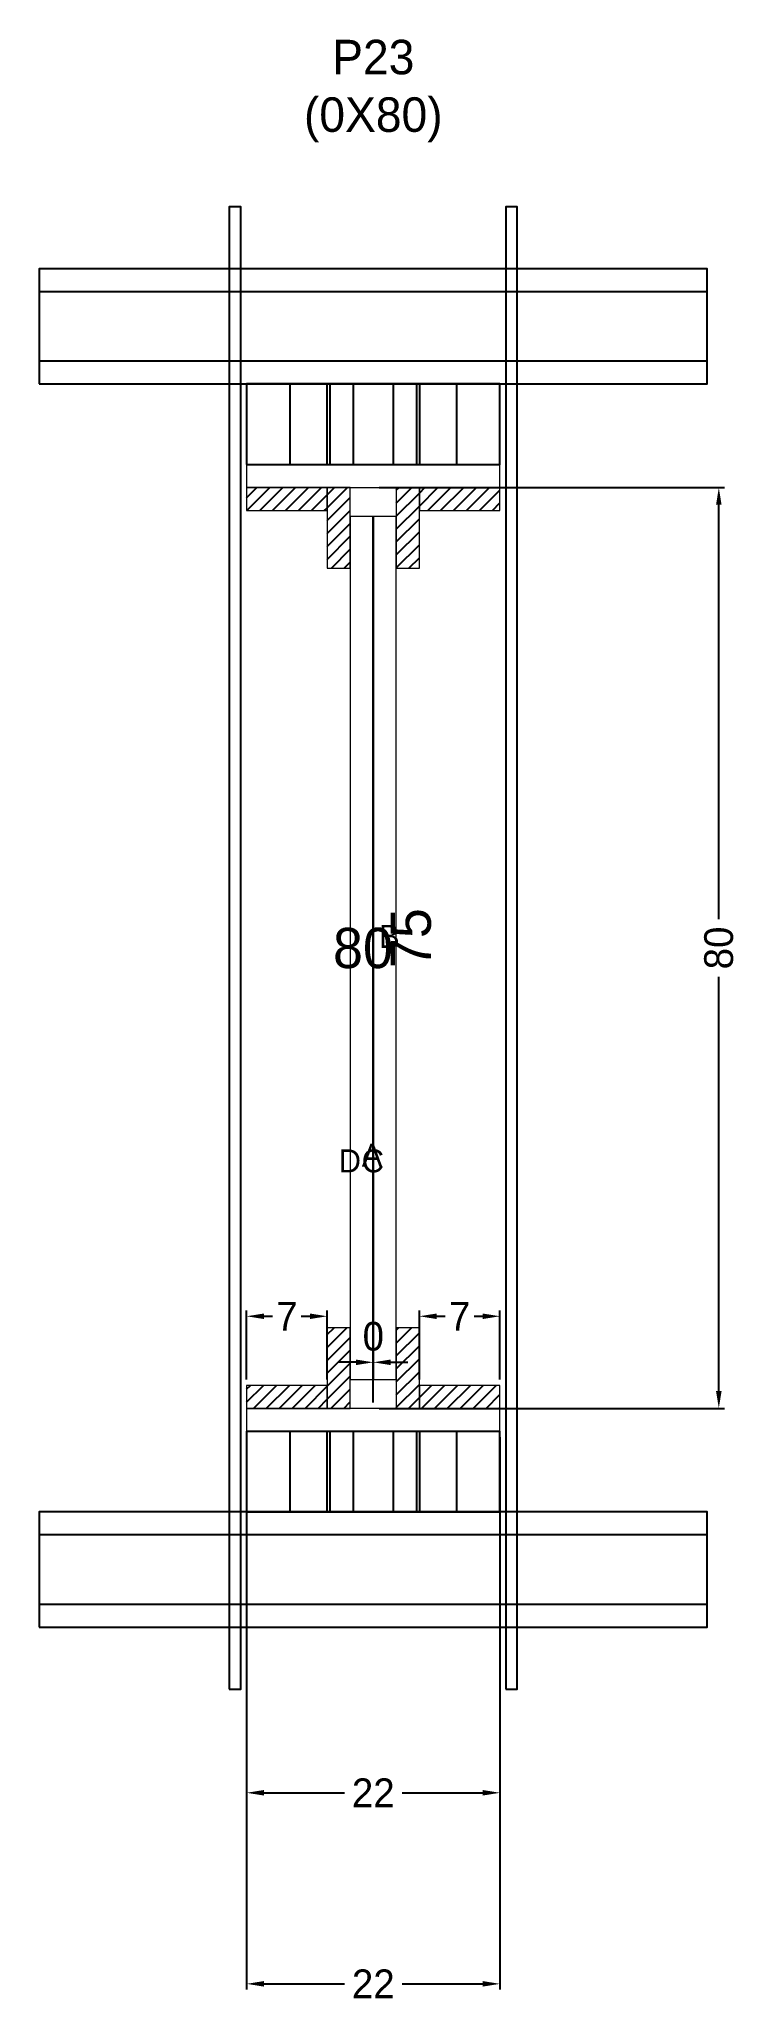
# Model space of a CAD drawing. Header units: centimetres. Extents: x -58 to 63, y -43 to 298.
import ezdxf

# ---------------------------------------------------------------- set-up
doc = ezdxf.new("R2010")
doc.units = ezdxf.units.CM
for name, color, linetype in [('CHAPA', 140, 'Continuous'), ('COTA', 241, 'Continuous'), ('Hachura', 251, 'Continuous'), ('Madeira', 30, 'Continuous'), ('NOMENCLATURA', 7, 'Continuous'), ('Painéis', 200, 'Continuous'), ('Perfil Metálico', 150, 'Continuous'), ('SARRAFO', 251, 'Continuous'), ('TEXTO_GERAL', 7, 'Continuous')]:
    doc.layers.add(name, color=color, linetype=linetype)
doc.dimstyles.new('cotax2', dxfattribs={"dimtxt": 2.5, "dimasz": 1.5, "dimexe": 0.5, "dimexo": 0.5, "dimgap": 0.5, "dimtad": 1, "dimcen": 2.5, "dimazin": 3, "dimtfac": 1, "dimtmove": 0, "dimatfit": 3})
pattern_1 = [(45, (0, 0), (-1.122532, 1.122532), [])]

# ---------------------------------------------------------------- blocks, each defined once
blk = doc.blocks.new('_CLOSEDFILLED')
at = {"color": 0, "linetype": 'BYBLOCK'}
blk.add_solid([(-1, 0.16), (0, 0), (-1, -0.16)], dxfattribs=at)
blk = doc.blocks.new('*D1')
for p, q in [((-22, 55), (-22, -41)), ((22, 55), (22, -41)), ((-19, -40), (-5, -40)), ((5, -40), (19, -40))]:
    blk.add_line(p, q)
at = {"layer": 'Defpoints'}
for p in [(-22, 56), (22, 56), (-22, -40)]:
    blk.add_point(p, dxfattribs=at)
at = {"layer": 'COTA', "xscale": 3, "yscale": 3, "rotation": 180}
blk.add_blockref('_CLOSEDFILLED', (-22, -40), dxfattribs=at)
at = {"layer": 'COTA', "xscale": 3, "yscale": 3}
blk.add_blockref('_CLOSEDFILLED', (22, -40), dxfattribs=at)
at = {"layer": 'COTA', "insert": (0, -40), "char_height": 5, "attachment_point": 5}
blk.add_mtext('22', dxfattribs=at)
blk = doc.blocks.new('*D2')
for p, q in [((0, 61), (0, 69)), ((0, 61), (0, 69)), ((-3, 68), (-6, 68)), ((0, 68), (0, 68)), ((3, 68), (6, 68))]:
    blk.add_line(p, q)
at = {"layer": 'Defpoints'}
for p in [(0, 68), (0, 60), (0, 60)]:
    blk.add_point(p, dxfattribs=at)
at = {"layer": 'COTA', "xscale": 3, "yscale": 3}
blk.add_blockref('_CLOSEDFILLED', (0, 68), dxfattribs=at)
at = {"layer": 'COTA', "xscale": 3, "yscale": 3, "rotation": 180}
blk.add_blockref('_CLOSEDFILLED', (0, 68), dxfattribs=at)
at = {"layer": 'COTA', "insert": (0, 72.5), "char_height": 5, "attachment_point": 5}
blk.add_mtext('0', dxfattribs=at)
blk = doc.blocks.new('*D3')
for p, q in [((1, 220), (61, 220)), ((60, 145), (60, 217)), ((60, 63), (60, 135)), ((1, 60), (61, 60))]:
    blk.add_line(p, q)
at = {"layer": 'Defpoints'}
for p in [(0, 220), (0, 60), (60, 60)]:
    blk.add_point(p, dxfattribs=at)
at = {"layer": 'COTA', "xscale": 3, "yscale": 3}
for p, rotation in [((60, 220), 90), ((60, 60), -90.00000000000001)]:
    blk.add_blockref('_CLOSEDFILLED', p, dxfattribs=dict(at, rotation=rotation))
at = {"layer": 'COTA', "insert": (60, 140), "char_height": 5, "attachment_point": 5, "rotation": 90}
blk.add_mtext('80', dxfattribs=at)
blk = doc.blocks.new('*D4')
for p, q in [((-22, 65), (-22, 77)), ((-19, 76), (-17.5, 76)), ((-12.5, 76), (-11, 76)), ((-8, 65), (-8, 77))]:
    blk.add_line(p, q)
at = {"layer": 'Defpoints'}
for p in [(-22, 76), (-22, 64), (-8, 64)]:
    blk.add_point(p, dxfattribs=at)
at = {"layer": 'COTA', "xscale": 3, "yscale": 3, "rotation": 180}
blk.add_blockref('_CLOSEDFILLED', (-22, 76), dxfattribs=at)
at = {"layer": 'COTA', "xscale": 3, "yscale": 3}
blk.add_blockref('_CLOSEDFILLED', (-8, 76), dxfattribs=at)
at = {"layer": 'COTA', "insert": (-15, 76), "char_height": 5, "attachment_point": 5}
blk.add_mtext('7', dxfattribs=at)
blk = doc.blocks.new('*D5')
for p, q in [((8, 65), (8, 77)), ((11, 76), (12.5, 76)), ((17.5, 76), (19, 76)), ((22, 65), (22, 77))]:
    blk.add_line(p, q)
at = {"layer": 'Defpoints'}
for p in [(8, 76), (8, 64), (22, 64)]:
    blk.add_point(p, dxfattribs=at)
at = {"layer": 'COTA', "xscale": 3, "yscale": 3, "rotation": 180}
blk.add_blockref('_CLOSEDFILLED', (8, 76), dxfattribs=at)
at = {"layer": 'COTA', "xscale": 3, "yscale": 3}
blk.add_blockref('_CLOSEDFILLED', (22, 76), dxfattribs=at)
at = {"layer": 'COTA', "insert": (15, 76), "char_height": 5, "attachment_point": 5}
blk.add_mtext('7', dxfattribs=at)
blk = doc.blocks.new('*D6')
for p, q in [((-22, 22.2), (-22, -7.8)), ((22, 22.2), (22, -7.8)), ((-19, -6.8), (-5, -6.8)), ((5, -6.8), (19, -6.8))]:
    blk.add_line(p, q)
at = {"layer": 'Defpoints'}
for p in [(-22, 23.2), (22, 23.2), (-22, -6.8)]:
    blk.add_point(p, dxfattribs=at)
at = {"layer": 'COTA', "xscale": 3, "yscale": 3, "rotation": 180}
blk.add_blockref('_CLOSEDFILLED', (-22, -6.8), dxfattribs=at)
at = {"layer": 'COTA', "xscale": 3, "yscale": 3}
blk.add_blockref('_CLOSEDFILLED', (22, -6.8), dxfattribs=at)
at = {"layer": 'COTA', "insert": (0, -6.8), "char_height": 5, "attachment_point": 5}
blk.add_mtext('22', dxfattribs=at)

msp = doc.modelspace()

# ---------------------------------------------------------------- hatches: boundary and pattern name
at = {"layer": 'Hachura'}
h = msp.add_hatch(dxfattribs=at)
h.set_pattern_fill('ANSI31')
h.set_pattern_definition(pattern_1)
h.paths.add_polyline_path([(-22, 216), (-8, 216), (-8, 220), (-22, 220)])
h = msp.add_hatch(dxfattribs=at)
h.set_pattern_fill('ANSI31')
h.set_pattern_definition(pattern_1)
h.paths.add_polyline_path([(-8, 206), (-4, 206), (-4, 220), (-8, 220)])
h = msp.add_hatch(dxfattribs=at)
h.set_pattern_fill('ANSI31')
h.set_pattern_definition(pattern_1)
h.paths.add_polyline_path([(4, 206), (8, 206), (8, 220), (4, 220)])
h = msp.add_hatch(dxfattribs=at)
h.set_pattern_fill('ANSI31')
h.set_pattern_definition(pattern_1)
h.paths.add_polyline_path([(8, 216), (22, 216), (22, 220), (8, 220)])
h = msp.add_hatch(dxfattribs=at)
h.set_pattern_fill('ANSI31')
h.set_pattern_definition(pattern_1)
h.paths.add_polyline_path([(-8, 60), (-4, 60), (-4, 74), (-8, 74)])
h = msp.add_hatch(dxfattribs=at)
h.set_pattern_fill('ANSI31')
h.set_pattern_definition(pattern_1)
h.paths.add_polyline_path([(4, 60), (8, 60), (8, 74), (4, 74)])
h = msp.add_hatch(dxfattribs=at)
h.set_pattern_fill('ANSI31')
h.set_pattern_definition(pattern_1)
h.paths.add_polyline_path([(-22, 60), (-8, 60), (-8, 64), (-22, 64)])
h = msp.add_hatch(dxfattribs=at)
h.set_pattern_fill('ANSI31')
h.set_pattern_definition(pattern_1)
h.paths.add_polyline_path([(8, 60), (22, 60), (22, 64), (8, 64)])

# ---------------------------------------------------------------- linework, layer by layer
at = {"layer": 'CHAPA', "lineweight": 18}
for points in [[(-22, 220), (22, 220), (22, 224), (-22, 224)], [(-22, 220), (22, 220), (22, 224), (-22, 224)], [(-4, 65), (0, 65), (0, 215), (-4, 215)], [(-4, 65), (0, 65), (0, 215), (-4, 215)], [(0, 65), (4, 65), (4, 215), (0, 215)], [(0, 65), (4, 65), (4, 215), (0, 215)], [(-22, 56), (22, 56), (22, 60), (-22, 60)], [(-22, 56), (22, 56), (22, 60), (-22, 60)]]:
    msp.add_lwpolyline(points, close=True, dxfattribs=at)
at = {"layer": 'Hachura'}
for points in [[(-25, 11.2), (-23, 11.2), (-23, 268.8), (-25, 268.8)], [(23, 11.2), (25, 11.2), (25, 268.8), (23, 268.8)]]:
    msp.add_lwpolyline(points, close=True, dxfattribs=at)
at = {"layer": 'Madeira', "color": 126}
for points in [[(-22, 224), (22, 224), (22, 238), (-22, 238)], [(-22, 224), (-8, 224), (-8, 238), (-22, 238)], [(-14.5, 224), (-7.5, 224), (-7.5, 238), (-14.5, 238)], [(-3.5, 224), (3.5, 224), (3.5, 238), (-3.5, 238)], [(7.5, 224), (14.5, 224), (14.5, 238), (7.5, 238)], [(8, 224), (22, 224), (22, 238), (8, 238)], [(-22, 42), (22, 42), (22, 56), (-22, 56)], [(-22, 42), (-8, 42), (-8, 56), (-22, 56)], [(-14.5, 42), (-7.5, 42), (-7.5, 56), (-14.5, 56)], [(-3.5, 42), (3.5, 42), (3.5, 56), (-3.5, 56)], [(7.5, 42), (14.5, 42), (14.5, 56), (7.5, 56)], [(8, 42), (22, 42), (22, 56), (8, 56)]]:
    msp.add_lwpolyline(points, close=True, dxfattribs=at)
at = {"layer": 'Painéis'}
msp.add_lwpolyline([(0, 65), (0, 65), (0, 215), (0, 215)], close=True, dxfattribs=at)
at = {"layer": 'Perfil Metálico', "color": 224}
for points in [[(-58, 238), (58, 238), (58, 258), (-58, 258)], [(-58, 242), (58, 242), (58, 254), (-58, 254)], [(-58, 22), (58, 22), (58, 42), (-58, 42)], [(-58, 26), (58, 26), (58, 38), (-58, 38)]]:
    msp.add_lwpolyline(points, close=True, dxfattribs=at)
at = {"layer": 'SARRAFO', "color": 251, "lineweight": 13}
for points in [[(-22, 216), (-8, 216), (-8, 220), (-22, 220)], [(-8, 206), (-4, 206), (-4, 220), (-8, 220)], [(4, 206), (8, 206), (8, 220), (4, 220)], [(8, 216), (22, 216), (22, 220), (8, 220)], [(-8, 60), (-4, 60), (-4, 74), (-8, 74)], [(4, 60), (8, 60), (8, 74), (4, 74)], [(-22, 60), (-8, 60), (-8, 64), (-22, 64)], [(8, 60), (22, 60), (22, 64), (8, 64)]]:
    msp.add_lwpolyline(points, close=True, dxfattribs=at)

# ---------------------------------------------------------------- texts
at = {"layer": 'COTA'}
msp.add_text('80', height=7, dxfattribs=at).set_placement((-7, 136.5))
msp.add_text('75', height=7, rotation=90, dxfattribs=at).set_placement((10, 136.5))
at = {"layer": 'NOMENCLATURA', "insert": (0, 280), "char_height": 6, "attachment_point": 8}
msp.add_mtext('P23\\P(0X80)', dxfattribs=at)
at = {"layer": 'TEXTO_GERAL'}
for s, p in [('B', (1, 140)), ('A', (-2, 102)), ('D', (-6, 101)), ('C', (-2, 101))]:
    msp.add_text(s, height=4, dxfattribs=at).set_placement(p)

# ---------------------------------------------------------------- dimensions: what is measured, and where the dimension line sits
at = {"layer": 'COTA'}
dim = msp.add_linear_dim(base=(60, 60), p1=(0, 60), p2=(0, 220), angle=90, dimstyle='cotax2', dxfattribs=at)
dim.commit()
dim.dimension.update_dxf_attribs({"geometry": '*D3', "text_midpoint": (60, 140)})
for base, p1, p2, picture, middle in [((-22, 76), (-22, 64), (-8, 64), '*D4', (-15, 76)), ((8, 76), (8, 64), (22, 64), '*D5', (15, 76)), ((0, 68), (0, 60), (0, 60), '*D2', (0, 72.5)), ((-22, -40), (-22, 56), (22, 56), '*D1', (0, -40)), ((-22, -6.8), (-22, 23.2), (22, 23.2), '*D6', (0, -6.8))]:
    dim = msp.add_linear_dim(base=base, p1=p1, p2=p2, dimstyle='cotax2', dxfattribs=at)
    dim.commit()
    dim.dimension.update_dxf_attribs({"geometry": picture, "text_midpoint": middle})

doc.saveas('drawing.dxf')
